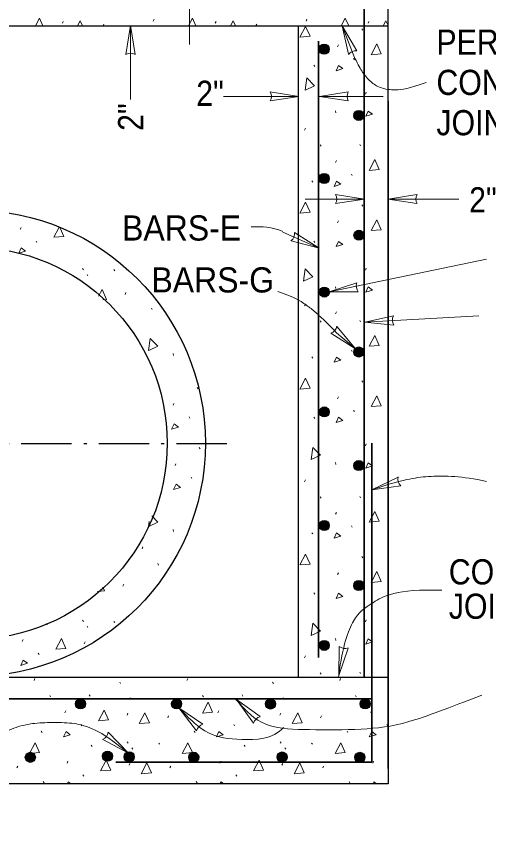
# Model space of a CAD drawing. Extents: x -76869 to -75695, y -468286 to -467583.
# Drawn here: x -76578.8 to -76531.9, y -468244.1 to -468163 of the extents above; entities that cross this region are included whole.
import ezdxf

# ---------------------------------------------------------------- set-up
doc = ezdxf.new("R2010")
doc.units = 0
doc.linetypes.add('DOT_DASHED', pattern=[7.7, 5, -1.2, 0.3, -1.2])
for name, color, linetype, lineweight in [('1', 7, 'Continuous', 13), ('4', 7, 'Continuous', 13), ('7', 7, 'Continuous', 25)]:
    doc.layers.add(name, color=color, linetype=linetype, lineweight=lineweight)

msp = doc.modelspace()

# ---------------------------------------------------------------- hatches: boundary and pattern name
at = {"layer": '7'}
for points in [[(-76548.772, -468166.249, 1), (-76547.772, -468166.249, 1)], [(-76545.329, -468172.829, 1), (-76544.329, -468172.829, 1)], [(-76548.77, -468179.094, 1), (-76547.77, -468179.094, 1)], [(-76545.315, -468184.734, 1), (-76544.315, -468184.734, 1)], [(-76548.758, -468190.373, 1), (-76547.758, -468190.373, 1)], [(-76545.333, -468196.326, 1), (-76544.333, -468196.326, 1)], [(-76548.76, -468202.278, 1), (-76547.76, -468202.278, 1)], [(-76545.333, -468207.604, 1), (-76544.333, -468207.604, 1)], [(-76548.76, -468213.557, 1), (-76547.76, -468213.557, 1)], [(-76545.333, -468219.509, 1), (-76544.333, -468219.509, 1)], [(-76548.761, -468225.462, 1), (-76547.761, -468225.462, 1)], [(-76571.968, -468231.27, 1), (-76572.968, -468231.27, 1)], [(-76562.43, -468231.271, 1), (-76563.43, -468231.271, 1)], [(-76553.102, -468231.276, 1), (-76554.102, -468231.276, 1)], [(-76543.704, -468231.27, 1), (-76544.704, -468231.27, 1)], [(-76570.294, -468236.467, 1), (-76569.294, -468236.467, 1)], [(-76567.14, -468236.521, 1), (-76568.14, -468236.521, 1)], [(-76551.953, -468236.543, 1), (-76552.953, -468236.543, 1)], [(-76577.955, -468236.571, 1), (-76576.955, -468236.571, 1)], [(-76560.728, -468236.565, 1), (-76561.728, -468236.565, 1)], [(-76544.227, -468236.573, 1), (-76545.227, -468236.573, 1)]]:
    msp.add_hatch(color=256, dxfattribs=at).paths.add_polyline_path(points)

# ---------------------------------------------------------------- linework, layer by layer
at = {"layer": '1'}
for p, q in [((-76574.27, -468163.687), (-76574.19, -468163.495)), ((-76570.227, -468163.945), (-76570.15, -468163.767)), ((-76565.254, -468163.471), (-76565.166, -468163.279)), ((-76559.086, -468163.687), (-76559.006, -468163.495)), ((-76555.043, -468163.945), (-76554.966, -468163.767)), ((-76550.07, -468163.471), (-76549.982, -468163.279)), ((-76543.902, -468163.687), (-76543.822, -468163.495)), ((-76544.537, -468164.242), (-76544.449, -468164.37)), ((-76546.937, -468166.026), (-76546.857, -468165.834)), ((-76549.297, -468167.85), (-76549.209, -468167.978)), ((-76545.361, -468167.186), (-76545.273, -468167.306)), ((-76544.177, -468170.714), (-76544.097, -468170.522)), ((-76547.137, -468172.37), (-76547.113, -468172.562)), ((-76550.217, -468174.282), (-76550.137, -468174.09)), ((-76548.665, -468175.762), (-76548.585, -468175.898)), ((-76544.737, -468175.722), (-76544.657, -468175.858)), ((-76547.145, -468177.506), (-76547.057, -468177.314)), ((-76545.561, -468178.666), (-76545.481, -468178.794)), ((-76549.497, -468179.33), (-76549.409, -468179.458)), ((-76544.537, -468181.71), (-76544.449, -468181.838)), ((-76546.937, -468183.494), (-76546.857, -468183.302)), ((-76578.464, -468184.149), (-76578.376, -468183.957)), ((-76575.136, -468184.933), (-76574.636, -468183.99)), ((-76545.361, -468184.654), (-76545.273, -468184.774)), ((-76576.88, -468185.309), (-76576.8, -468185.437)), ((-76549.297, -468185.318), (-76549.209, -468185.446)), ((-76572.272, -468188.025), (-76572.184, -468188.161)), ((-76569.152, -468188.137), (-76569.064, -468188.265)), ((-76544.177, -468188.182), (-76544.097, -468187.99)), ((-76571.816, -468188.625), (-76571.728, -468188.753)), ((-76547.137, -468189.838), (-76547.113, -468190.03)), ((-76568.048, -468190.617), (-76567.968, -468190.425)), ((-76565.432, -468191.961), (-76565.344, -468192.089)), ((-76550.217, -468191.75), (-76550.137, -468191.558)), ((-76547.145, -468192.53), (-76547.057, -468192.338)), ((-76548.665, -468193.23), (-76548.585, -468193.366)), ((-76544.737, -468193.19), (-76544.657, -468193.326)), ((-76545.561, -468196.134), (-76545.481, -468196.262)), ((-76563.272, -468196.481), (-76563.248, -468196.673)), ((-76549.497, -468196.798), (-76549.409, -468196.926)), ((-76544.537, -468199.178), (-76544.449, -468199.306)), ((-76560.872, -468199.833), (-76560.792, -468199.969)), ((-76546.937, -468200.962), (-76546.857, -468200.77)), ((-76563.28, -468201.617), (-76563.192, -468201.425)), ((-76561.696, -468202.777), (-76561.616, -468202.905)), ((-76549.297, -468202.786), (-76549.209, -468202.914)), ((-76545.361, -468202.122), (-76545.273, -468202.242)), ((-76560.672, -468205.821), (-76560.584, -468205.949)), ((-76544.177, -468205.65), (-76544.097, -468205.458)), ((-76563.072, -468207.605), (-76562.992, -468207.413)), ((-76547.137, -468207.306), (-76547.113, -468207.498)), ((-76561.496, -468208.765), (-76561.408, -468208.885)), ((-76550.217, -468209.218), (-76550.137, -468209.026)), ((-76548.665, -468210.698), (-76548.585, -468210.834)), ((-76544.737, -468210.658), (-76544.657, -468210.794)), ((-76547.145, -468212.442), (-76547.057, -468212.25)), ((-76565.704, -468213.637), (-76565.64, -468213.155)), ((-76563.272, -468213.949), (-76563.248, -468214.141)), ((-76545.561, -468213.602), (-76545.481, -468213.73)), ((-76549.497, -468214.266), (-76549.409, -468214.394)), ((-76566.352, -468215.861), (-76566.272, -468215.669)), ((-76564.8, -468217.341), (-76564.72, -468217.477)), ((-76544.537, -468216.646), (-76544.449, -468216.774)), ((-76546.937, -468218.43), (-76546.857, -468218.238)), ((-76568.256, -468219.565), (-76568.176, -468219.381)), ((-76545.361, -468219.59), (-76545.273, -468219.71)), ((-76549.297, -468220.254), (-76549.209, -468220.382)), ((-76572.272, -468222.961), (-76572.184, -468223.097)), ((-76569.152, -468223.073), (-76569.064, -468223.201)), ((-76544.177, -468223.118), (-76544.097, -468222.926)), ((-76575.856, -468223.289), (-76575.768, -468223.417)), ((-76571.816, -468223.561), (-76571.728, -468223.689)), ((-76578.256, -468225.073), (-76578.176, -468224.881)), ((-76572.096, -468225.289), (-76572.016, -468225.097)), ((-76547.137, -468224.774), (-76547.113, -468224.966)), ((-76576.68, -468226.233), (-76576.592, -468226.353)), ((-76550.217, -468226.686), (-76550.137, -468226.494)), ((-76577.085, -468228.939), (-76577.005, -468228.747)), ((-76561.901, -468228.939), (-76561.821, -468228.747)), ((-76548.665, -468228.166), (-76548.585, -468228.302)), ((-76546.717, -468228.939), (-76546.637, -468228.747)), ((-76544.737, -468228.126), (-76544.657, -468228.262)), ((-76568.581, -468229.115), (-76568.493, -468229.243)), ((-76553.397, -468229.115), (-76553.309, -468229.243)), ((-76571.605, -468230.379), (-76571.525, -468230.515)), ((-76556.421, -468230.379), (-76556.341, -468230.515)), ((-76575.533, -468230.419), (-76575.453, -468230.555)), ((-76567.565, -468230.651), (-76567.477, -468230.779)), ((-76560.349, -468230.419), (-76560.269, -468230.555)), ((-76552.381, -468230.651), (-76552.293, -468230.779)), ((-76545.165, -468230.419), (-76545.085, -468230.555)), ((-76574.013, -468232.163), (-76573.925, -468231.971)), ((-76558.829, -468232.163), (-76558.741, -468231.971)), ((-76543.645, -468232.163), (-76543.557, -468231.971)), ((-76567.845, -468232.379), (-76567.765, -468232.187)), ((-76563.805, -468232.643), (-76563.725, -468232.459)), ((-76552.661, -468232.379), (-76552.581, -468232.187)), ((-76548.621, -468232.643), (-76548.541, -468232.459)), ((-76572.429, -468233.323), (-76572.349, -468233.451)), ((-76557.245, -468233.323), (-76557.165, -468233.451)), ((-76542.061, -468233.323), (-76541.981, -468233.451)), ((-76576.365, -468233.987), (-76576.277, -468234.115)), ((-76561.181, -468233.987), (-76561.093, -468234.115)), ((-76545.997, -468233.987), (-76545.909, -468234.115)), ((-76567.821, -468235.039), (-76567.733, -468235.175)), ((-76564.701, -468235.151), (-76564.613, -468235.279)), ((-76552.637, -468235.039), (-76552.549, -468235.175)), ((-76549.517, -468235.151), (-76549.429, -468235.279)), ((-76571.405, -468235.367), (-76571.317, -468235.495)), ((-76567.365, -468235.639), (-76567.277, -468235.767)), ((-76556.221, -468235.367), (-76556.133, -468235.495)), ((-76552.181, -468235.639), (-76552.093, -468235.767)), ((-76578.781, -468237.631), (-76578.701, -468237.439)), ((-76573.805, -468237.151), (-76573.725, -468236.959)), ((-76567.645, -468237.367), (-76567.565, -468237.175)), ((-76563.597, -468237.631), (-76563.517, -468237.439)), ((-76558.621, -468237.151), (-76558.541, -468236.959)), ((-76552.461, -468237.367), (-76552.381, -468237.175)), ((-76548.413, -468237.631), (-76548.333, -468237.439)), ((-76543.437, -468237.151), (-76543.357, -468236.959)), ((-76572.229, -468238.311), (-76572.141, -468238.431)), ((-76557.045, -468238.311), (-76556.957, -468238.431)), ((-76576.165, -468238.975), (-76576.077, -468239.103)), ((-76560.981, -468238.975), (-76560.893, -468239.103)), ((-76545.797, -468238.975), (-76545.709, -468239.103))]:
    msp.add_line(p, q, dxfattribs=at)
for points in [[(-76576.946, -468163.945), (-76576.542, -468163.183), (-76576.201, -468163.945)], [(-76572.766, -468163.945), (-76572.502, -468163.447), (-76572.277, -468163.945)], [(-76561.762, -468163.945), (-76561.358, -468163.183), (-76561.017, -468163.945)], [(-76557.582, -468163.945), (-76557.318, -468163.447), (-76557.093, -468163.945)], [(-76546.578, -468163.945), (-76546.174, -468163.183), (-76545.833, -468163.945)], [(-76542.398, -468163.945), (-76542.134, -468163.447), (-76541.921, -468163.919)], [(-76550.681, -468165.066), (-76550.113, -468163.994), (-76549.673, -468164.978), (-76550.657, -468165.066)], [(-76543.617, -468166.802), (-76543.049, -468165.73), (-76542.601, -468166.722), (-76543.593, -468166.802)], [(-76550.156, -468170.316), (-76549.996, -468169.116), (-76549.236, -468169.892), (-76550.14, -468170.316)], [(-76543.817, -468178.29), (-76543.249, -468177.218), (-76542.809, -468178.202), (-76543.793, -468178.29)], [(-76550.681, -468182.534), (-76550.113, -468181.462), (-76549.673, -468182.446), (-76550.657, -468182.534)], [(-76543.617, -468184.27), (-76543.049, -468183.198), (-76542.601, -468184.19), (-76543.593, -468184.27)], [(-76574.489, -468184.037), (-76574.128, -468184.845), (-76575.112, -468184.933)], [(-76550.333, -468189.279), (-76550.173, -468188.079), (-76549.413, -468188.855), (-76550.317, -468189.279)], [(-76570.676, -468190.784), (-76570.32, -468190.113), (-76569.88, -468191.097), (-76570.261, -468191.131)], [(-76543.817, -468195.758), (-76543.249, -468194.686), (-76542.809, -468195.67), (-76543.793, -468195.758)], [(-76565.704, -468196.169), (-76565.544, -468194.969), (-76564.784, -468195.745), (-76565.688, -468196.169)], [(-76550.681, -468200.002), (-76550.113, -468198.93), (-76549.673, -468199.914), (-76550.657, -468200.002)], [(-76543.617, -468201.738), (-76543.049, -468200.666), (-76542.601, -468201.658), (-76543.593, -468201.738)], [(-76549.569, -468206.994), (-76549.409, -468205.794), (-76548.649, -468206.57), (-76549.553, -468206.994)], [(-76543.817, -468213.226), (-76543.249, -468212.154), (-76542.809, -468213.138), (-76543.793, -468213.226)], [(-76565.394, -468212.59), (-76564.784, -468213.213), (-76565.688, -468213.637)], [(-76550.681, -468217.47), (-76550.113, -468216.398), (-76549.673, -468217.382), (-76550.657, -468217.47)], [(-76543.617, -468219.206), (-76543.049, -468218.134), (-76542.601, -468219.126), (-76543.593, -468219.206)], [(-76570.245, -468219.687), (-76570.08, -468220.053), (-76570.789, -468220.11)], [(-76549.569, -468224.462), (-76549.409, -468223.262), (-76548.649, -468224.038), (-76549.553, -468224.462)], [(-76574.936, -468225.849), (-76574.368, -468224.777), (-76573.92, -468225.769), (-76574.912, -468225.849)], [(-76560.356, -468232.174), (-76559.788, -468231.102), (-76559.348, -468232.086), (-76560.332, -468232.174)], [(-76570.685, -468232.947), (-76570.117, -468231.875), (-76569.677, -468232.859), (-76570.661, -468232.947)], [(-76566.645, -468233.211), (-76566.077, -468232.139), (-76565.629, -468233.131), (-76566.621, -468233.211)], [(-76551.461, -468233.211), (-76550.893, -468232.139), (-76550.445, -468233.131), (-76551.437, -468233.211)], [(-76577.549, -468236.191), (-76576.981, -468235.119), (-76576.541, -468236.103), (-76577.525, -468236.191)], [(-76562.365, -468236.191), (-76561.797, -468235.119), (-76561.357, -468236.103), (-76562.341, -468236.191)], [(-76547.181, -468236.191), (-76546.613, -468235.119), (-76546.173, -468236.103), (-76547.157, -468236.191)], [(-76570.485, -468237.927), (-76569.917, -468236.855), (-76569.469, -468237.847), (-76570.461, -468237.927)], [(-76555.301, -468237.927), (-76554.733, -468236.855), (-76554.285, -468237.847), (-76555.277, -468237.927)], [(-76566.437, -468238.199), (-76565.869, -468237.127), (-76565.429, -468238.111), (-76566.421, -468238.199)], [(-76551.253, -468238.199), (-76550.685, -468237.127), (-76550.245, -468238.111), (-76551.237, -468238.199)], [(-76573.809, -468239.218), (-76573.701, -468238.999), (-76573.409, -468239.218)], [(-76558.625, -468239.218), (-76558.517, -468238.999), (-76558.225, -468239.218)], [(-76543.441, -468239.218), (-76543.333, -468238.999), (-76543.041, -468239.218)]]:
    msp.add_lwpolyline(points, dxfattribs=at)
for points in [[(-76547.089, -468168.394), (-76546.833, -468167.874), (-76546.417, -468168.186)], [(-76544.137, -468172.922), (-76543.889, -468172.394), (-76543.473, -468172.706)], [(-76547.289, -468179.882), (-76547.041, -468179.354), (-76546.617, -468179.674)], [(-76547.089, -468185.862), (-76546.833, -468185.342), (-76546.417, -468185.654)], [(-76578.608, -468186.525), (-76578.36, -468185.997), (-76577.936, -468186.317)], [(-76544.137, -468190.39), (-76543.889, -468189.862), (-76543.473, -468190.174)], [(-76547.289, -468197.35), (-76547.041, -468196.822), (-76546.617, -468197.142)], [(-76547.089, -468203.33), (-76546.833, -468202.81), (-76546.417, -468203.122)], [(-76563.424, -468203.993), (-76563.176, -468203.465), (-76562.752, -468203.785)], [(-76544.137, -468207.858), (-76543.889, -468207.33), (-76543.473, -468207.642)], [(-76563.224, -468209.973), (-76562.968, -468209.453), (-76562.552, -468209.765)], [(-76547.289, -468214.818), (-76547.041, -468214.29), (-76546.617, -468214.61)], [(-76547.089, -468220.798), (-76546.833, -468220.278), (-76546.417, -468220.59)], [(-76544.137, -468225.326), (-76543.889, -468224.798), (-76543.473, -468225.11)], [(-76578.408, -468227.441), (-76578.152, -468226.921), (-76577.736, -468227.233)], [(-76574.157, -468234.539), (-76573.909, -468234.011), (-76573.485, -468234.331)], [(-76558.973, -468234.539), (-76558.725, -468234.011), (-76558.301, -468234.331)], [(-76543.789, -468234.539), (-76543.541, -468234.011), (-76543.117, -468234.331)]]:
    msp.add_lwpolyline(points, close=True, dxfattribs=at)
at = {"layer": '4'}
for points in [[(-76567.057, -468166.77), (-76567.508, -468163.918), (-76567.958, -468166.77)], [(-76545.019, -468166.428), (-76546.486, -468163.941), (-76545.857, -468166.759)], [(-76553.63, -468171.395), (-76550.778, -468170.944), (-76553.63, -468170.494)], [(-76545.883, -468171.396), (-76548.735, -468170.945), (-76545.883, -468170.495)], [(-76547.134, -468181.589), (-76544.282, -468181.138), (-76547.134, -468180.688)], [(-76539.06, -468181.589), (-76541.912, -468181.138), (-76539.06, -468180.688)], [(-76551.565, -468185.276), (-76548.77, -468186.002), (-76551.205, -468184.45)], [(-76544.895, -468190.351), (-76547.782, -468190.35), (-76545.035, -468189.461)], [(-76541.351, -468193.648), (-76544.224, -468193.357), (-76541.402, -468192.749)], [(-76547.601, -468194.462), (-76545.158, -468196), (-76547.008, -468193.783)], [(-76540.666, -468209.599), (-76543.526, -468209.997), (-76540.928, -468208.737)], [(-76545.887, -468225.717), (-76546.818, -468228.45), (-76546.775, -468225.563)], [(-76555.28, -468233.169), (-76556.973, -468230.829), (-76554.642, -468232.532)], [(-76560.942, -468233.94), (-76562.706, -468231.654), (-76560.324, -468233.284)], [(-76569.719, -468234.08), (-76567.721, -468236.164), (-76570.264, -468234.797)]]:
    msp.add_lwpolyline(points, dxfattribs=at)
for centre, start, end in [((-76567.507, -468167.556), 59.76213, 120.37693), ((-76545.149, -468167.325), 81.30764, 141.92244), ((-76554.416, -468170.945), 329.76213, 30.37693), ((-76545.097, -468170.946), 149.62307, 210.23787), ((-76547.92, -468181.139), 329.76213, 30.37693), ((-76538.274, -468181.139), 149.62307, 210.23787), ((-76552.106, -468184.549), 306.21909, 6.83389), ((-76544.188, -468189.784), 158.58951, 219.20431), ((-76540.591, -468193.155), 152.82005, 213.43485), ((-76547.897, -468193.605), 288.57984, 349.19464), ((-76540.045, -468208.94), 166.53015, 227.14495), ((-76546.197, -468224.865), 229.8018, 290.4166), ((-76554.406, -468233.408), 104.50282, 165.11762), ((-76560.061, -468234.152), 106.26654, 166.88134), ((-76570.618, -468233.963), 292.40359, 353.01839)]:
    msp.add_arc(centre, 0.901, start, end, dxfattribs=at)
at = {"layer": '7'}
for p, q in [((-76541.921, -468237.684), (-76541.921, -468154.878)), ((-76624.435, -468163.945), (-76541.921, -468163.945)), ((-76550.837, -468228.662), (-76550.837, -468163.945)), ((-76541.921, -468171.369), (-76541.921, -468239.218)), ((-76541.921, -468228.662), (-76624.435, -468228.662)), ((-76541.921, -468239.218), (-76624.435, -468239.218))]:
    msp.add_line(p, q, dxfattribs=at)
at = {"layer": '7', "lineweight": 13}
for p, q in [((-76561.636, -468157.162), (-76561.636, -468165.78)), ((-76567.508, -468163.918), (-76567.508, -468171.261)), ((-76546.486, -468163.941), (-76545.146, -468167.336)), ((-76550.778, -468170.944), (-76558.269, -468170.944)), ((-76548.735, -468170.945), (-76542.406, -468170.945)), ((-76544.282, -468181.138), (-76550.171, -468181.138)), ((-76541.912, -468181.138), (-76534.902, -468181.138)), ((-76548.77, -468186.002), (-76552.381, -468184.429)), ((-76547.782, -468190.35), (-76532.135, -468187.105)), ((-76544.224, -468193.357), (-76532.923, -468192.724)), ((-76545.158, -468196), (-76547.042, -468194.428)), ((-76543.526, -468209.997), (-76542.702, -468209.732)), ((-76546.85, -468228.659), (-76546.771, -468228.111)), ((-76557.103, -468230.757), (-76556.506, -468231.373)), ((-76562.706, -468231.654), (-76562.149, -468232.229)), ((-76567.721, -468236.164), (-76569.281, -468234.951))]:
    msp.add_line(p, q, dxfattribs=at)
at = {"layer": '7', "lineweight": 35}
for p, q in [((-76544.299, -468157.141), (-76544.299, -468228.662)), ((-76548.826, -468165.453), (-76548.826, -468226.661)), ((-76543.526, -468205.389), (-76543.526, -468237.065)), ((-76622.014, -468230.759), (-76543.526, -468230.759)), ((-76543.526, -468237.065), (-76568.96, -468237.065))]:
    msp.add_line(p, q, dxfattribs=at)
at = {"layer": '7', "linetype": 'DOT_DASHED'}
msp.add_line((-76609.151, -468205.42), (-76557.118, -468205.42), dxfattribs=at)
at = {"layer": '7'}
for centre, radius in [((-76548.272, -468166.249), 0.5), ((-76544.829, -468172.829), 0.5), ((-76548.27, -468179.094), 0.5), ((-76583.221, -468205.389), 23.15), ((-76544.815, -468184.734), 0.5), ((-76583.331, -468205.388), 19.473), ((-76548.258, -468190.373), 0.5), ((-76544.833, -468196.326), 0.5), ((-76548.26, -468202.278), 0.5), ((-76544.833, -468207.604), 0.5), ((-76548.26, -468213.557), 0.5), ((-76544.833, -468219.509), 0.5), ((-76548.261, -468225.462), 0.5), ((-76572.468, -468231.27), 0.5), ((-76562.93, -468231.271), 0.5), ((-76553.602, -468231.276), 0.5), ((-76544.204, -468231.27), 0.5), ((-76569.794, -468236.467), 0.5), ((-76567.64, -468236.521), 0.5), ((-76552.453, -468236.543), 0.5), ((-76577.455, -468236.571), 0.5), ((-76561.228, -468236.565), 0.5), ((-76544.727, -468236.573), 0.5)]:
    msp.add_circle(centre, radius, dxfattribs=at)
at = {"layer": '7', "lineweight": 13}
for points in [[(-76545.184, -468167.178), (-76544.889, -468167.825), (-76544.498, -468168.553), (-76543.674, -468169.536), (-76542.732, -468170.126), (-76541.28, -468170.401), (-76539.867, -468170.183), (-76538.14, -468169.554)], [(-76552.382, -468184.35), (-76553.481, -468183.879), (-76554.422, -468183.879), (-76555.521, -468183.879)], [(-76547.061, -468194.41), (-76547.689, -468193.703), (-76548.395, -468193.074), (-76549.364, -468192.138), (-76550.234, -468191.544), (-76551.001, -468190.983), (-76552.881, -468190.318)], [(-76542.702, -468209.732), (-76540.276, -468208.948), (-76537.85, -468208.556), (-76534.642, -468208.635), (-76532.138, -468209.183)], [(-76546.818, -468228.45), (-76546.445, -468225.468), (-76545.349, -468222.49), (-76543.785, -468221.393), (-76541.124, -468219.826), (-76536.586, -468219.982)], [(-76556.71, -468231.183), (-76555.615, -468232.437), (-76554.004, -468233.69), (-76549.982, -468233.848), (-76544.349, -468233.848), (-76540.28, -468233.378), (-76535.899, -468231.654), (-76532.613, -468230.4)], [(-76562.136, -468232.224), (-76561.66, -468232.743), (-76559.798, -468234.535), (-76556.828, -468234.849), (-76553.386, -468234.849), (-76552.291, -468233.595)], [(-76569.298, -468234.932), (-76570.286, -468234.169), (-76572.035, -468233.349), (-76573.685, -468233.107), (-76576.135, -468233.107), (-76577.873, -468233.265), (-76579.849, -468233.898), (-76581.508, -468235.085), (-76582.378, -468235.956), (-76583.405, -468237.539), (-76584.037, -468239.438), (-76583.879, -468241.575), (-76582.852, -468244.029), (-76581.35, -468245.216), (-76580.165, -468245.691), (-76579.217, -468245.612), (-76578.663, -468245.453)]]:
    msp.add_open_spline(points, degree=3, dxfattribs=at)

# ---------------------------------------------------------------- texts
at = {"layer": '7'}
for s, width, p in [('PERMISSIBLE', 0.9, (-76537.126, -468166.803)), ('CONSTRUCTION', 0.9, (-76537.126, -468170.803)), ('2"', 0.9, (-76560.98, -468171.887)), ('JOINT', 0.9, (-76537.126, -468174.803)), ('2"', 0.9, (-76533.876, -468182.462)), ('BARS-E', 0.95, (-76568.342, -468185.259)), ('BARS-G', 0.95, (-76565.424, -468190.416)), ('CONSTRUCTION', 0.9, (-76535.896, -468219.404)), ('JOINT', 0.9, (-76535.896, -468222.818))]:
    msp.add_text(s, height=2.5, dxfattribs=dict(at, width=width)).set_placement(p)
at = {"layer": '7', "width": 0.9}
msp.add_text('2"', height=2.5, rotation=90, dxfattribs=at).set_placement((-76566.24, -468174.37))

doc.saveas('drawing.dxf')
